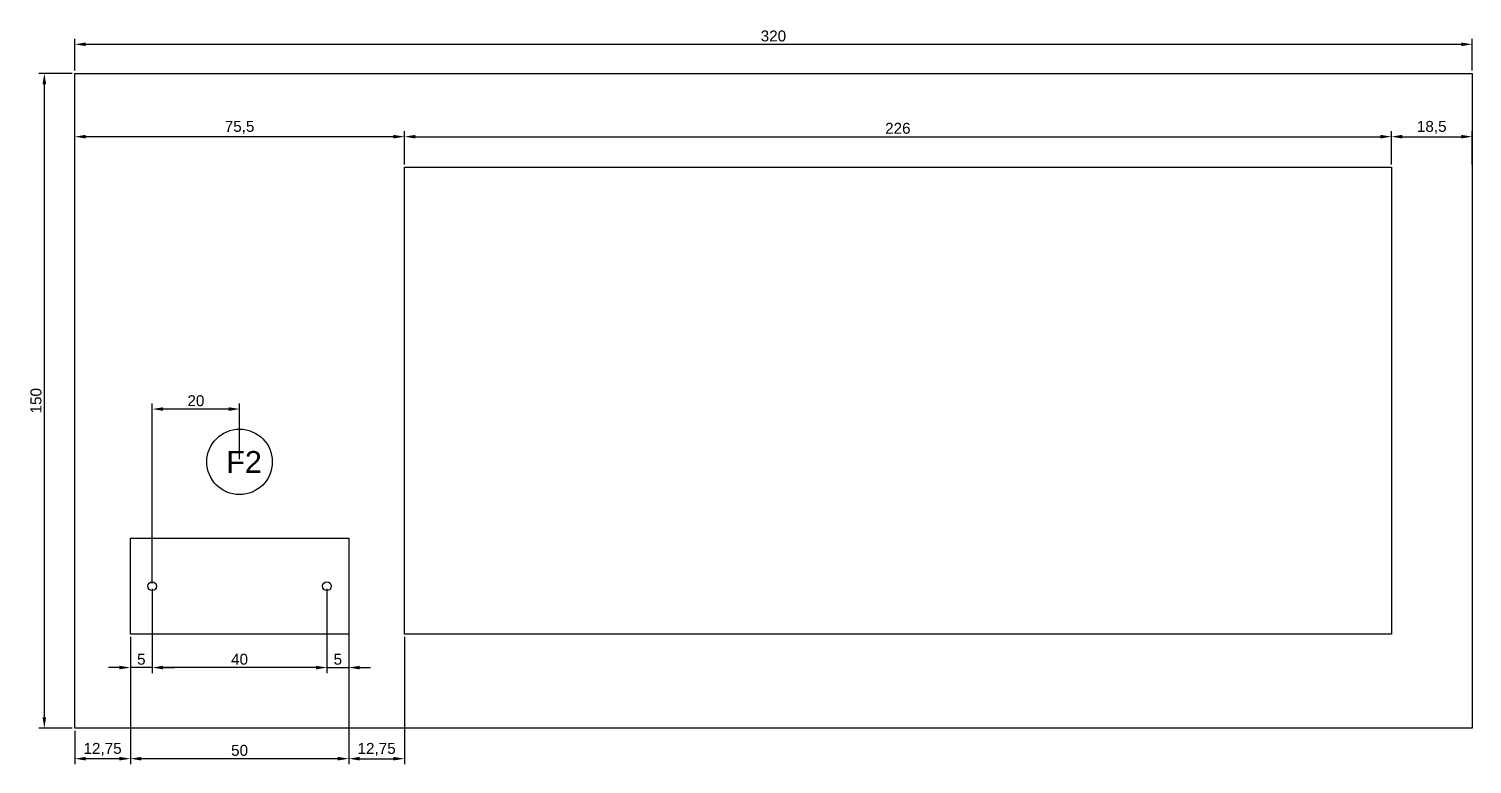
# Model space of a CAD drawing. Header units: millimetres. Extents: x 475 to 4099, y 1633 to 3451.
# Drawn here: x 998.2 to 1328.7, y 2862.1 to 3030.6 of the extents above; entities that cross this region are included whole.
import ezdxf

# ---------------------------------------------------------------- set-up
doc = ezdxf.new("R2010")
doc.units = ezdxf.units.MM
doc.layers.add('Bemassung', color=80, linetype='Continuous')
doc.layers.add('Kanten', color=7, linetype='Continuous')
doc.styles.get("Standard").update_dxf_attribs({"font": 'arial.ttf'})
doc.dimstyles.new('ISO-25', dxfattribs={"dimtxt": 2.5, "dimasz": 2.5, "dimexe": 1.25, "dimexo": 0.625, "dimtad": 1, "dimtxsty": 'Standard', "dimcen": 2.5, "dimadec": 0, "dimazin": 0, "dimtfac": 1, "dimtmove": 0, "dimatfit": 3, "dimfxl": 1, "dimarcsym": 0})

# ---------------------------------------------------------------- blocks, each defined once
blk = doc.blocks.new('*D206')
at = {"layer": 'Bemassung', "color": 0, "lineweight": -2, "transparency": 16777216}
for p, q in [((1008.05, 3020.37), (1000.46, 3020.37)), ((1001.71, 3017.87), (1001.71, 2872.87)), ((1008.05, 2870.37), (1000.46, 2870.37))]:
    blk.add_line(p, q, dxfattribs=at)
at = {"layer": 'Bemassung', "color": 0, "transparency": 16777216}
for points in [[(1001.3, 3017.87), (1002.13, 3017.87), (1001.71, 3020.37)], [(1001.3, 2872.87), (1002.13, 2872.87), (1001.71, 2870.37)]]:
    blk.add_solid(points, dxfattribs=at)
at = {"layer": 'Defpoints', "color": 0, "transparency": 16777216}
for p in [(1008.67, 3020.37), (1001.71, 2870.37), (1008.67, 2870.37)]:
    blk.add_point(p, dxfattribs=at)
at = {"layer": 'Bemassung', "color": 0, "transparency": 16777216, "insert": (999.81, 2945.37), "char_height": 2.5, "attachment_point": 5, "rotation": 90}
blk.add_mtext('150', dxfattribs=at)
blk = doc.blocks.new('*D207')
at = {"layer": 'Bemassung', "color": 0, "lineweight": -2, "transparency": 16777216}
for p, q in [((1008.67, 3021), (1008.67, 3028.27)), ((1328.67, 3021), (1328.67, 3028.27)), ((1011.17, 3027.02), (1326.17, 3027.02))]:
    blk.add_line(p, q, dxfattribs=at)
at = {"layer": 'Bemassung', "color": 0, "transparency": 16777216}
for points in [[(1011.17, 3027.44), (1011.17, 3026.61), (1008.67, 3027.02)], [(1326.17, 3027.44), (1326.17, 3026.61), (1328.67, 3027.02)]]:
    blk.add_solid(points, dxfattribs=at)
at = {"layer": 'Defpoints', "color": 0, "transparency": 16777216}
for p in [(1328.67, 3027.02), (1008.67, 3020.37), (1328.67, 3020.37)]:
    blk.add_point(p, dxfattribs=at)
at = {"layer": 'Bemassung', "color": 0, "transparency": 16777216, "insert": (1168.67, 3028.92), "char_height": 2.5, "attachment_point": 5}
blk.add_mtext('320', dxfattribs=at)
blk = doc.blocks.new('*D208')
at = {"layer": 'Bemassung', "color": 0, "lineweight": -2, "transparency": 16777216}
for p, q in [((1084.17, 2999.5), (1084.17, 3007.11)), ((1086.67, 3005.86), (1307.67, 3005.86)), ((1310.17, 2999.5), (1310.17, 3007.11))]:
    blk.add_line(p, q, dxfattribs=at)
at = {"layer": 'Bemassung', "color": 0, "transparency": 16777216}
for points in [[(1086.67, 3006.28), (1086.67, 3005.45), (1084.17, 3005.86)], [(1307.67, 3006.28), (1307.67, 3005.45), (1310.17, 3005.86)]]:
    blk.add_solid(points, dxfattribs=at)
at = {"layer": 'Defpoints', "color": 0, "transparency": 16777216}
for p in [(1310.17, 3005.86), (1084.17, 2998.87), (1310.17, 2998.87)]:
    blk.add_point(p, dxfattribs=at)
at = {"layer": 'Bemassung', "color": 0, "transparency": 16777216, "insert": (1197.17, 3007.77), "char_height": 2.5, "attachment_point": 5}
blk.add_mtext('226', dxfattribs=at)
blk = doc.blocks.new('*D209')
at = {"layer": 'Bemassung', "color": 0, "lineweight": -2, "transparency": 16777216}
for p, q in [((1310.17, 2999.5), (1310.17, 3007.11)), ((1312.67, 3005.86), (1326.17, 3005.86)), ((1328.67, 2999.5), (1328.67, 3007.11))]:
    blk.add_line(p, q, dxfattribs=at)
at = {"layer": 'Bemassung', "color": 0, "transparency": 16777216}
for points in [[(1312.67, 3006.28), (1312.67, 3005.45), (1310.17, 3005.86)], [(1326.17, 3006.28), (1326.17, 3005.45), (1328.67, 3005.86)]]:
    blk.add_solid(points, dxfattribs=at)
at = {"layer": 'Defpoints', "color": 0, "transparency": 16777216}
for p in [(1328.67, 3005.86), (1310.17, 2998.87), (1328.67, 2998.87)]:
    blk.add_point(p, dxfattribs=at)
at = {"layer": 'Bemassung', "color": 0, "transparency": 16777216, "insert": (1319.42, 3007.99), "char_height": 2.5, "attachment_point": 5}
blk.add_mtext('18,5', dxfattribs=at)
blk = doc.blocks.new('*D210')
at = {"layer": 'Bemassung', "color": 0, "lineweight": -2, "transparency": 16777216}
for p, q in [((1008.67, 2999.5), (1008.67, 3007.11)), ((1081.67, 3005.86), (1011.17, 3005.86)), ((1084.17, 2999.5), (1084.17, 3007.11))]:
    blk.add_line(p, q, dxfattribs=at)
at = {"layer": 'Bemassung', "color": 0, "transparency": 16777216}
for points in [[(1011.17, 3006.28), (1011.17, 3005.45), (1008.67, 3005.86)], [(1081.67, 3006.28), (1081.67, 3005.45), (1084.17, 3005.86)]]:
    blk.add_solid(points, dxfattribs=at)
at = {"layer": 'Defpoints', "color": 0, "transparency": 16777216}
for p in [(1008.67, 3005.86), (1008.67, 2998.87), (1084.17, 2998.87)]:
    blk.add_point(p, dxfattribs=at)
at = {"layer": 'Bemassung', "color": 0, "transparency": 16777216, "insert": (1046.42, 3007.99), "char_height": 2.5, "attachment_point": 5}
blk.add_mtext('75,5', dxfattribs=at)
blk = doc.blocks.new('*D211')
at = {"layer": 'Bemassung', "color": 0, "lineweight": -2, "transparency": 16777216}
for p, q in [((1021.42, 2891.25), (1021.42, 2862.12)), ((1008.67, 2869.75), (1008.67, 2862.12)), ((1018.92, 2863.37), (1011.17, 2863.37))]:
    blk.add_line(p, q, dxfattribs=at)
at = {"layer": 'Bemassung', "color": 0, "transparency": 16777216}
for points in [[(1011.17, 2863.79), (1011.17, 2862.96), (1008.67, 2863.37)], [(1018.92, 2863.79), (1018.92, 2862.96), (1021.42, 2863.37)]]:
    blk.add_solid(points, dxfattribs=at)
at = {"layer": 'Defpoints', "color": 0, "transparency": 16777216}
for p in [(1021.42, 2891.87), (1008.67, 2870.37), (1008.67, 2863.37)]:
    blk.add_point(p, dxfattribs=at)
at = {"layer": 'Bemassung', "color": 0, "transparency": 16777216, "insert": (1015.05, 2865.5), "char_height": 2.5, "attachment_point": 5}
blk.add_mtext('12,75', dxfattribs=at)
blk = doc.blocks.new('*D212')
at = {"layer": 'Bemassung', "color": 0, "lineweight": -2, "transparency": 16777216}
for p, q in [((1021.42, 2891.25), (1021.42, 2862.12)), ((1071.42, 2891.25), (1071.42, 2862.12)), ((1068.92, 2863.37), (1023.92, 2863.37))]:
    blk.add_line(p, q, dxfattribs=at)
at = {"layer": 'Bemassung', "color": 0, "transparency": 16777216}
for points in [[(1023.92, 2863.79), (1023.92, 2862.96), (1021.42, 2863.37)], [(1068.92, 2863.79), (1068.92, 2862.96), (1071.42, 2863.37)]]:
    blk.add_solid(points, dxfattribs=at)
at = {"layer": 'Defpoints', "color": 0, "transparency": 16777216}
for p in [(1021.42, 2891.87), (1071.42, 2891.87), (1021.42, 2863.37)]:
    blk.add_point(p, dxfattribs=at)
at = {"layer": 'Bemassung', "color": 0, "transparency": 16777216, "insert": (1046.42, 2865.27), "char_height": 2.5, "attachment_point": 5}
blk.add_mtext('50', dxfattribs=at)
blk = doc.blocks.new('*D213')
at = {"layer": 'Bemassung', "color": 0, "lineweight": -2, "transparency": 16777216}
for p, q in [((1071.42, 2891.25), (1071.42, 2862.12)), ((1084.17, 2891.25), (1084.17, 2862.12)), ((1073.92, 2863.37), (1081.67, 2863.37))]:
    blk.add_line(p, q, dxfattribs=at)
at = {"layer": 'Bemassung', "color": 0, "transparency": 16777216}
for points in [[(1073.92, 2863.79), (1073.92, 2862.96), (1071.42, 2863.37)], [(1081.67, 2863.79), (1081.67, 2862.96), (1084.17, 2863.37)]]:
    blk.add_solid(points, dxfattribs=at)
at = {"layer": 'Defpoints', "color": 0, "transparency": 16777216}
for p in [(1071.42, 2891.87), (1084.17, 2891.87), (1084.17, 2863.37)]:
    blk.add_point(p, dxfattribs=at)
at = {"layer": 'Bemassung', "color": 0, "transparency": 16777216, "insert": (1077.8, 2865.5), "char_height": 2.5, "attachment_point": 5}
blk.add_mtext('12,75', dxfattribs=at)
blk = doc.blocks.new('*D214')
at = {"layer": 'Bemassung', "color": 0, "lineweight": -2, "transparency": 16777216}
for p, q in [((1026.42, 2902.25), (1026.42, 2883)), ((1021.42, 2891.25), (1021.42, 2883)), ((1018.92, 2884.25), (1016.42, 2884.25)), ((1026.42, 2884.25), (1021.42, 2884.25)), ((1028.92, 2884.25), (1031.42, 2884.25))]:
    blk.add_line(p, q, dxfattribs=at)
at = {"layer": 'Bemassung', "color": 0, "transparency": 16777216}
for points in [[(1018.92, 2884.66), (1018.92, 2883.83), (1021.42, 2884.25)], [(1028.92, 2884.66), (1028.92, 2883.83), (1026.42, 2884.25)]]:
    blk.add_solid(points, dxfattribs=at)
at = {"layer": 'Defpoints', "color": 0, "transparency": 16777216}
for p in [(1026.42, 2902.87), (1021.42, 2891.87), (1021.42, 2884.25)]:
    blk.add_point(p, dxfattribs=at)
at = {"layer": 'Bemassung', "color": 0, "transparency": 16777216, "insert": (1023.92, 2886.14), "char_height": 2.5, "attachment_point": 5}
blk.add_mtext('5', dxfattribs=at)
blk = doc.blocks.new('*D215')
at = {"layer": 'Bemassung', "color": 0, "lineweight": -2, "transparency": 16777216}
for p, q in [((1026.42, 2902.25), (1026.42, 2883)), ((1066.42, 2902.25), (1066.42, 2883)), ((1063.92, 2884.25), (1028.92, 2884.25))]:
    blk.add_line(p, q, dxfattribs=at)
at = {"layer": 'Bemassung', "color": 0, "transparency": 16777216}
for points in [[(1028.92, 2884.66), (1028.92, 2883.83), (1026.42, 2884.25)], [(1063.92, 2884.66), (1063.92, 2883.83), (1066.42, 2884.25)]]:
    blk.add_solid(points, dxfattribs=at)
at = {"layer": 'Defpoints', "color": 0, "transparency": 16777216}
for p in [(1026.42, 2902.87), (1066.42, 2902.87), (1026.42, 2884.25)]:
    blk.add_point(p, dxfattribs=at)
at = {"layer": 'Bemassung', "color": 0, "transparency": 16777216, "insert": (1046.42, 2886.15), "char_height": 2.5, "attachment_point": 5}
blk.add_mtext('40', dxfattribs=at)
blk = doc.blocks.new('*D216')
at = {"layer": 'Bemassung', "color": 0, "lineweight": -2, "transparency": 16777216}
for p, q in [((1066.42, 2902.25), (1066.42, 2883)), ((1071.42, 2902.25), (1071.42, 2883)), ((1063.92, 2884.25), (1061.42, 2884.25)), ((1066.42, 2884.25), (1071.42, 2884.25)), ((1073.92, 2884.25), (1076.42, 2884.25))]:
    blk.add_line(p, q, dxfattribs=at)
at = {"layer": 'Bemassung', "color": 0, "transparency": 16777216}
for points in [[(1063.92, 2884.66), (1063.92, 2883.83), (1066.42, 2884.25)], [(1073.92, 2884.66), (1073.92, 2883.83), (1071.42, 2884.25)]]:
    blk.add_solid(points, dxfattribs=at)
at = {"layer": 'Defpoints', "color": 0, "transparency": 16777216}
for p in [(1066.42, 2902.87), (1071.42, 2902.87), (1071.42, 2884.25)]:
    blk.add_point(p, dxfattribs=at)
at = {"layer": 'Bemassung', "color": 0, "transparency": 16777216, "insert": (1068.92, 2886.14), "char_height": 2.5, "attachment_point": 5}
blk.add_mtext('5', dxfattribs=at)
blk = doc.blocks.new('*D217')
at = {"layer": 'Bemassung', "color": 0, "lineweight": -2, "transparency": 16777216}
for p, q in [((1026.42, 2903.5), (1026.42, 2944.72)), ((1043.92, 2943.47), (1028.92, 2943.47)), ((1046.42, 2932), (1046.42, 2944.72))]:
    blk.add_line(p, q, dxfattribs=at)
at = {"layer": 'Bemassung', "color": 0, "transparency": 16777216}
for points in [[(1028.92, 2943.88), (1028.92, 2943.05), (1026.42, 2943.47)], [(1043.92, 2943.88), (1043.92, 2943.05), (1046.42, 2943.47)]]:
    blk.add_solid(points, dxfattribs=at)
at = {"layer": 'Defpoints', "color": 0, "transparency": 16777216}
for p in [(1026.42, 2943.47), (1046.42, 2931.37), (1026.42, 2902.87)]:
    blk.add_point(p, dxfattribs=at)
at = {"layer": 'Bemassung', "color": 0, "transparency": 16777216, "insert": (1036.42, 2945.37), "char_height": 2.5, "attachment_point": 5}
blk.add_mtext('20', dxfattribs=at)

msp = doc.modelspace()

# ---------------------------------------------------------------- linework, layer by layer
at = {"layer": 'Kanten'}
for p, q in [((1008.672, 2870.373), (1008.672, 3020.373)), ((1008.672, 3020.373), (1328.672, 3020.373)), ((1328.672, 3020.373), (1328.672, 2870.373)), ((1084.172, 2998.873), (1310.172, 2998.873)), ((1084.172, 2891.873), (1084.172, 2998.873)), ((1310.172, 2998.873), (1310.172, 2891.873)), ((1038.922, 2931.373), (1038.922, 2931.373)), ((1049.172, 2931.373), (1049.172, 2931.373)), ((1049.172, 2931.373), (1049.172, 2931.373)), ((1021.422, 2913.873), (1071.422, 2913.873)), ((1021.422, 2891.873), (1021.422, 2913.873)), ((1071.422, 2913.873), (1071.422, 2891.873)), ((1071.422, 2891.873), (1021.422, 2891.873)), ((1310.172, 2891.873), (1084.172, 2891.873)), ((1328.672, 2870.373), (1008.672, 2870.373))]:
    msp.add_line(p, q, dxfattribs=at)
for centre, radius in [((1046.422, 2931.373), 7.5), ((1026.422, 2902.873), 1), ((1066.422, 2902.873), 1)]:
    msp.add_circle(centre, radius, dxfattribs=at)

# ---------------------------------------------------------------- texts
at = {"layer": 'Kanten', "insert": (1043.366, 2933.851), "char_height": 5, "attachment_point": 1}
msp.add_mtext_dynamic_manual_height_columns('F2', width=5, gutter_width=12.5, heights=[0], dxfattribs=at)

# ---------------------------------------------------------------- dimensions: what is measured, and where the dimension line sits
at = {"layer": 'Bemassung'}
for base, p1, p2, picture, middle in [((1328.672, 3027.022), (1008.672, 3020.373), (1328.672, 3020.373), '*D207', (1168.672, 3028.924)), ((1008.672, 3005.865), (1084.172, 2998.873), (1008.672, 2998.873), '*D210', (1046.422, 3007.987)), ((1310.172, 3005.865), (1084.172, 2998.873), (1310.172, 2998.873), '*D208', (1197.172, 3007.766)), ((1328.672, 3005.865), (1310.172, 2998.873), (1328.672, 2998.873), '*D209', (1319.422, 3007.992)), ((1026.422, 2943.467), (1046.422, 2931.373), (1026.422, 2902.873), '*D217', (1036.422, 2945.368)), ((1021.422, 2884.248), (1026.422, 2902.873), (1021.422, 2891.873), '*D214', (1023.922, 2886.144)), ((1026.422, 2884.248), (1066.422, 2902.873), (1026.422, 2902.873), '*D215', (1046.422, 2886.149)), ((1071.422, 2884.248), (1066.422, 2902.873), (1071.422, 2902.873), '*D216', (1068.922, 2886.144)), ((1008.672, 2863.373), (1021.422, 2891.873), (1008.672, 2870.373), '*D211', (1015.047, 2865.5)), ((1021.422, 2863.373), (1071.422, 2891.873), (1021.422, 2891.873), '*D212', (1046.422, 2865.274)), ((1084.172, 2863.373), (1071.422, 2891.873), (1084.172, 2891.873), '*D213', (1077.797, 2865.5))]:
    dim = msp.add_linear_dim(base=base, p1=p1, p2=p2, dimstyle='ISO-25', dxfattribs=at)
    dim.commit()
    dim.dimension.update_dxf_attribs({"geometry": picture, "text_midpoint": middle})
dim = msp.add_linear_dim(base=(1001.713, 2870.373), p1=(1008.672, 3020.373), p2=(1008.672, 2870.373), angle=90, dimstyle='ISO-25', dxfattribs=at)
dim.commit()
dim.dimension.update_dxf_attribs({"geometry": '*D206', "text_midpoint": (999.811, 2945.373)})

doc.saveas('drawing.dxf')
